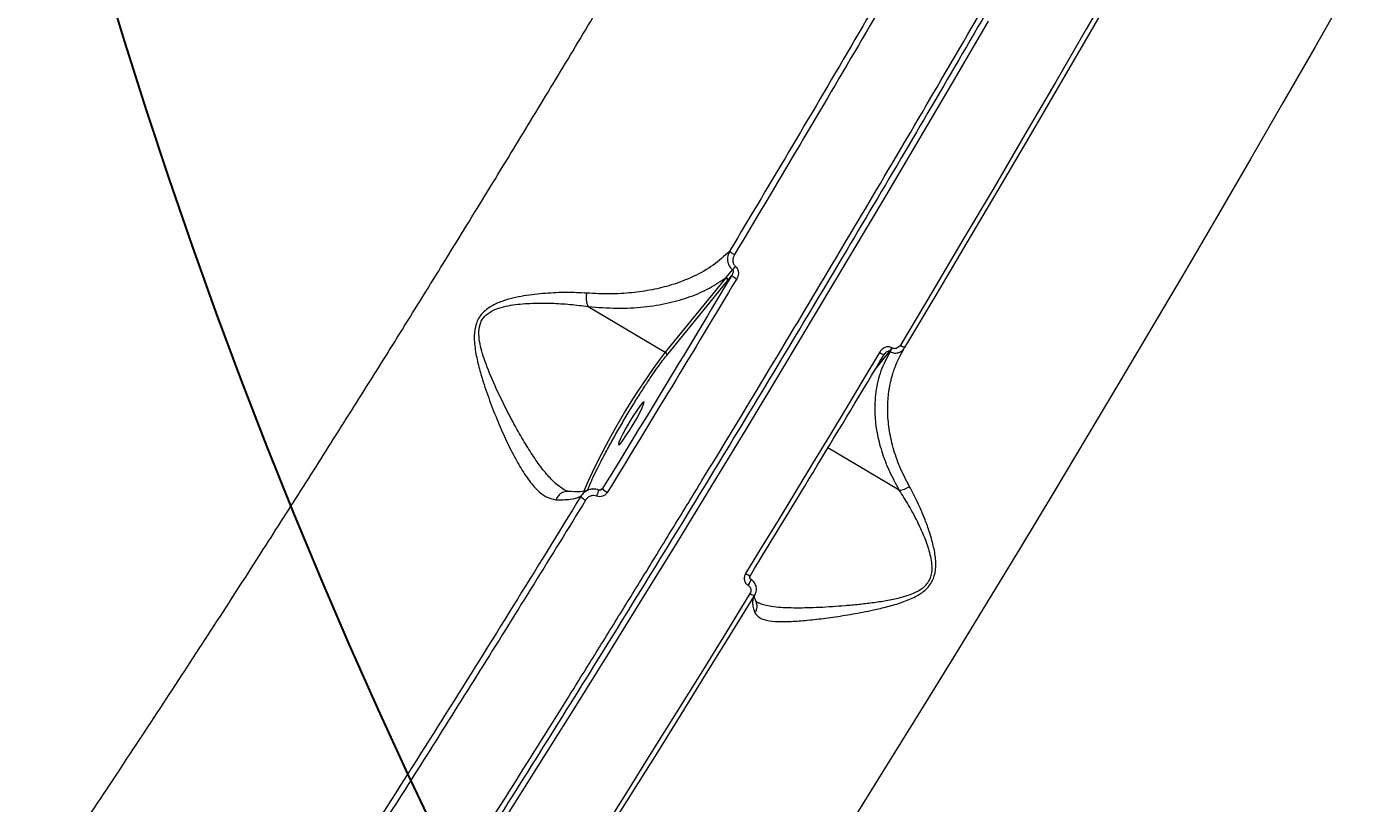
# Model space of a CAD drawing. Header units: millimetres. Extents: x -5609 to 5139, y -3980 to 3221.
# Drawn here: x 1571.5 to 1811.1, y -14.2 to 125.7 of the extents above; entities that cross this region are included whole.
import ezdxf

# ---------------------------------------------------------------- set-up
doc = ezdxf.new("R2010")
doc.units = ezdxf.units.MM
for name, color, linetype in [('DIKOM_ОБЪЕКТ', 7, 'Continuous'), ('DIKOM_РАЗМЕР_ЗОНА', 7, 'Continuous'), ('DIKOM_РАЗМЕР_ОБЪЕКТА', 7, 'Continuous')]:
    doc.layers.add(name, color=color, linetype=linetype)
doc.styles.add('style1', font='arial.ttf', dxfattribs={"width": 0.8})
doc.dimstyles.new('1-50', dxfattribs={"dimtxt": 300, "dimasz": 200, "dimexe": 100, "dimexo": 0, "dimgap": 100, "dimtad": 1, "dimtxsty": 'style1', "dimcen": 200, "dimclrd": 7, "dimclre": 7, "dimclrt": 7, "dimadec": 1, "dimazin": 2, "dimtfac": 1, "dimtmove": 0, "dimatfit": 2, "dimfxl": 0, "dimlwd": 25, "dimlwe": 18, "dimarcsym": 0})

# ---------------------------------------------------------------- blocks, each defined once
blk = doc.blocks.new('A$Cc336a1e3')
at = {"color": 7, "linetype": 'Continuous', "lineweight": 15}
for p, q in [((4517.67, 1353.45), (4518.84, 1354.82)), ((4517.67, 1353.45), (4506.7, 1339.98)), ((4506.93, 1339.34), (4517.9, 1352.82)), ((4517.9, 1352.82), (4518.68, 1353.79)), ((4492.8, 1348.2), (4506.7, 1339.98)), ((4546.08, 1339.53), (4546.41, 1339.86)), ((4547.22, 1340.06), (4547.13, 1340.12)), ((4547.65, 1340.72), (4547.56, 1340.77)), ((4549.66, 1340.56), (4549.89, 1340.83)), ((4522.16, 1299.05), (4522.13, 1299.04)), ((4522.19, 1299.03), (4522.16, 1299.05)), ((4521.66, 1297.98), (4521.64, 1297.99)), ((4522.77, 1296.06), (4522.68, 1295.88))]:
    blk.add_line(p, q, dxfattribs=at)
at = {"color": 8, "linetype": 'Continuous', "lineweight": 15}
for p, q in [((4544.51, 1336.83), (4547.13, 1340.12)), ((4548.87, 1315.15), (4536.02, 1322.75)), ((4488.48, 1315.2), (4487.02, 1316.26)), ((4495.42, 1315.43), (4495.04, 1315.15))]:
    blk.add_line(p, q, dxfattribs=at)
at = {"color": 7, "linetype": 'Continuous', "lineweight": 15, "flags": 128}
for points in [[(4477.68, 1255.69), (4483.88, 1265.52), (4490.11, 1275.45), (4496.36, 1285.48), (4502.62, 1295.59), (4508.89, 1305.78), (4515.17, 1316.05), (4521.44, 1326.37), (4527.72, 1336.74), (4533.98, 1347.16), (4540.22, 1357.62), (4546.44, 1368.09), (4552.64, 1378.59), (4558.8, 1389.09), (4564.93, 1399.6)], [(4629.42, 1404.84), (4623.74, 1394.87), (4618, 1384.87), (4612.2, 1374.85), (4606.37, 1364.82), (4600.49, 1354.77), (4594.58, 1344.74), (4588.64, 1334.71), (4582.68, 1324.71), (4576.7, 1314.74), (4570.7, 1304.82), (4564.7, 1294.94), (4558.7, 1285.12), (4552.71, 1275.38), (4546.72, 1265.71), (4540.75, 1256.13), (4534.8, 1246.64), (4528.88, 1237.26), (4522.99, 1227.99), (4517.14, 1218.85), (4511.33, 1209.83), (4505.57, 1200.96), (4499.86, 1192.23), (4494.21, 1183.66)], [(4593.49, 1417.08), (4588.06, 1407.62), (4582.58, 1398.14), (4577.07, 1388.65), (4571.52, 1379.16), (4565.95, 1369.66), (4560.34, 1360.18), (4554.72, 1350.7), (4549.08, 1341.25)], [(4549.89, 1340.83), (4555.52, 1350.26), (4561.13, 1359.71), (4566.72, 1369.18), (4572.28, 1378.66), (4577.82, 1388.13), (4583.32, 1397.6), (4588.78, 1407.06), (4594.2, 1416.49)], [(4545.32, 1339.94), (4542.31, 1334.92), (4539.3, 1329.91), (4536.28, 1324.91), (4533.26, 1319.93), (4530.24, 1314.95), (4527.22, 1309.99), (4524.2, 1305.04), (4521.18, 1300.11)], [(4502.91, 1330.98), (4502.82, 1331.05), (4502.54, 1330.8), (4502.11, 1330.26), (4501.56, 1329.47), (4500.92, 1328.5), (4500.26, 1327.41), (4499.63, 1326.31), (4499.08, 1325.29), (4498.64, 1324.41), (4498.37, 1323.76), (4498.28, 1323.38), (4498.37, 1323.32), (4498.64, 1323.56), (4499.08, 1324.1), (4499.63, 1324.89), (4500.26, 1325.87), (4500.92, 1326.95), (4501.56, 1328.05), (4502.11, 1329.08), (4502.54, 1329.96), (4502.82, 1330.61), (4502.91, 1330.98)], [(4522.19, 1299.03), (4522.19, 1299.03), (4522.19, 1299.02)], [(4521.98, 1296.53), (4517.54, 1289.32), (4513.11, 1282.14), (4508.68, 1275.01), (4504.26, 1267.92), (4499.85, 1260.88), (4495.46, 1253.89), (4491.08, 1246.95), (4486.71, 1240.07)], [(4487.66, 1239.87), (4492.01, 1246.74), (4496.39, 1253.66), (4500.77, 1260.64), (4505.17, 1267.66), (4509.58, 1274.74), (4513.99, 1281.85), (4518.42, 1289.01), (4522.84, 1296.21)]]:
    blk.add_lwpolyline(points, dxfattribs=at)
at = {"color": 7, "linetype": 'Continuous', "lineweight": 15}
for centre, radius, start, end in [((4522.42, 1363.42), 6.71, 231.9346, 241.1269), ((4514.49, 1359.24), 6.2, 314.5606, 321.9809), ((4517.44, 1353.01), 0.498, 337.1739, 62.5952), ((4522.01, 1357.74), 5.17, 229.8824, 241.9385), ((4547, 1342.25), 2.85, 234.1285, 252.4557), ((4541.87, 1344.09), 6.69, 323.0386, 329.7675), ((4551.27, 1344.49), 3.91, 235.8799, 249.2658), ((4493.34, 1315.37), 2.27, 216.6896, 244.4011), ((4497.14, 1316.63), 2.09, 215.1081, 245.5491), ((4522.84, 1297.54), 1.33, 229.3613, 270.0597)]:
    blk.add_arc(centre, radius, start, end, dxfattribs=at)
at = {"color": 8, "linetype": 'Continuous', "lineweight": 15}
for centre, radius, start, end in [((4606.58, 1264.65), 125.11, 142.9777, 156.2811), ((4519.12, 1299.9), 3.16, 322.898, 344.4408), ((4517.79, 1300.59), 4.67, 325.9905, 340.4204)]:
    blk.add_arc(centre, radius, start, end, dxfattribs=at)
at = {"color": 7, "linetype": 'Continuous', "lineweight": 15}
for points, knots in [([(4405.31, 1149.5), (4408.58, 1154.25), (4415.13, 1163.76), (4425.3, 1178.81), (4435.71, 1194.42), (4446.35, 1210.59), (4456.94, 1226.9), (4467.45, 1243.27), (4477.85, 1259.64), (4486.49, 1273.4), (4493.32, 1284.36), (4498.31, 1292.4), (4503.31, 1300.5), (4508.31, 1308.65), (4515.19, 1319.89), (4523.98, 1334.38), (4534.71, 1352.24), (4545.54, 1370.45), (4556.44, 1388.97), (4567.13, 1407.32), (4577.57, 1425.45), (4587.75, 1443.3), (4595.6, 1457.21), (4601.19, 1467.19), (4604.57, 1473.24), (4607.93, 1479.29), (4611.27, 1485.34), (4614.61, 1491.39), (4617.92, 1497.43), (4623.21, 1507.11), (4630.4, 1520.38), (4639.35, 1537.09), (4648.08, 1553.63), (4656.57, 1569.95), (4664.59, 1585.63), (4672.14, 1600.63), (4679.21, 1614.94), (4684.57, 1626), (4688.41, 1634.06), (4690.9, 1639.32), (4693.33, 1644.51), (4695.69, 1649.61), (4698, 1654.64), (4701.36, 1662.07), (4705.6, 1671.64), (4710.42, 1682.91), (4714.73, 1693.46), (4718.53, 1703.24), (4721.78, 1712.22), (4724.48, 1720.35), (4726.62, 1727.62), (4728.15, 1733.96), (4729.13, 1739.43), (4729.27, 1742.24), (4729.34, 1743.65)], [0, 0, 0, 0, 0.024819, 0.049681, 0.074585, 0.099531, 0.12452, 0.147882, 0.17128, 0.194715, 0.205777, 0.216847, 0.227925, 0.239011, 0.250105, 0.273561, 0.297359, 0.321499, 0.345981, 0.370806, 0.394284, 0.418061, 0.442135, 0.45031, 0.458518, 0.466761, 0.475037, 0.483347, 0.49169, 0.500068, 0.523695, 0.547624, 0.571855, 0.596389, 0.621225, 0.644678, 0.668395, 0.692375, 0.701869, 0.711403, 0.720978, 0.730593, 0.740249, 0.749946, 0.774408, 0.798991, 0.823695, 0.848519, 0.873464, 0.898529, 0.923716, 0.949023, 0.974451, 1, 1, 1, 1]), ([(4391.66, 1239.85), (4394.47, 1244), (4400.1, 1252.3), (4408.67, 1265.15), (4417.3, 1278.24), (4426, 1291.59), (4434.22, 1304.34), (4441.98, 1316.48), (4449.25, 1327.96), (4456.59, 1339.65), (4463.99, 1351.53), (4471.44, 1363.6), (4478.8, 1375.62), (4486.08, 1387.59), (4493.25, 1399.5), (4500.45, 1411.54), (4507.67, 1423.71), (4514.89, 1435.99), (4521.65, 1447.57), (4527.94, 1458.44), (4533.77, 1468.58), (4539.59, 1478.76), (4545.37, 1488.97), (4551.12, 1499.19), (4556.83, 1509.42), (4563.64, 1521.72), (4571.49, 1536.05), (4580.25, 1552.27), (4588.79, 1568.32), (4595.86, 1581.84), (4601.59, 1592.94), (4606.08, 1601.73), (4610.45, 1610.39), (4614.7, 1618.92), (4618.83, 1627.3), (4622.81, 1635.51), (4627.05, 1644.37), (4631.46, 1653.78), (4635.96, 1663.59), (4640.15, 1673), (4644.01, 1681.97), (4647.79, 1691.05), (4651.37, 1700.09), (4654.61, 1708.86), (4657.32, 1716.84), (4658.62, 1721.38), (4659.27, 1723.66)], [0, 0, 0, 0, 0.025201, 0.050426, 0.075478, 0.100439, 0.125533, 0.145965, 0.166556, 0.187307, 0.208217, 0.229287, 0.250516, 0.270801, 0.291287, 0.311974, 0.332861, 0.35395, 0.375239, 0.39266, 0.410236, 0.427968, 0.445856, 0.463899, 0.482097, 0.500451, 0.530196, 0.560356, 0.590931, 0.62192, 0.639817, 0.657849, 0.676017, 0.69432, 0.712759, 0.731334, 0.750044, 0.774713, 0.799566, 0.824602, 0.849822, 0.875227, 0.906171, 0.937281, 0.968557, 1, 1, 1, 1]), ([(4674.62, 1603.68), (4674.45, 1603.36), (4671.85, 1598.05), (4666.4, 1587.25), (4658.26, 1571.3), (4649.71, 1554.82), (4640.79, 1537.89), (4631.49, 1520.51), (4621.85, 1502.71), (4611.92, 1484.6), (4601.73, 1466.27), (4591.34, 1447.78), (4580.73, 1429.14), (4569.93, 1410.34), (4558.93, 1391.44), (4547.81, 1372.51), (4536.62, 1353.67), (4525.41, 1334.99), (4514.18, 1316.48), (4502.93, 1298.13), (4491.67, 1279.97), (4480.46, 1262.11), (4472.56, 1249.6), (4468.45, 1243.2), (4468.01, 1242.52)], [0, 0, 0, 0, 0.003272, 0.052951, 0.10233, 0.151647, 0.201004, 0.250505, 0.300254, 0.350015, 0.399542, 0.44894, 0.498313, 0.547764, 0.597534, 0.647283, 0.696861, 0.746244, 0.795536, 0.844919, 0.894534, 0.944285, 0.994004, 1, 1, 1, 1]), ([(4563.01, 1434.45), (4559.36, 1428.09), (4552.06, 1415.39), (4540.91, 1396.28), (4529.65, 1377.18), (4522.08, 1364.49), (4518.28, 1358.14)], [0, 0, 0, 0, 0.250348, 0.499998, 0.749648, 1, 1, 1, 1]), ([(4564.01, 1434.03), (4560.27, 1427.52), (4552.84, 1414.61), (4541.58, 1395.31), (4530.37, 1376.29), (4522.89, 1363.76), (4519.18, 1357.54)], [0, 0, 0, 0, 0.255516, 0.507355, 0.755517, 1, 1, 1, 1]), ([(4518.28, 1358.14), (4517.35, 1357.28), (4515.49, 1355.58), (4511.93, 1353.57), (4508.19, 1352.12), (4504.4, 1351.17), (4500.71, 1350.63), (4496.78, 1350.39), (4493.95, 1350.53), (4492.53, 1350.6)], [0, 0, 0, 0, 0.167467, 0.33359, 0.500216, 0.625843, 0.750381, 0.87483, 1, 1, 1, 1]), ([(4518.28, 1358.14), (4518.17, 1357.87), (4517.93, 1357.34), (4517.9, 1356.42), (4518.13, 1355.67), (4518.48, 1355.14), (4518.72, 1354.92), (4518.84, 1354.82)], [0, 0, 0, 0, 0.238615, 0.482662, 0.736304, 0.867694, 1, 1, 1, 1]), ([(4519.18, 1357.54), (4519.09, 1357.37), (4518.92, 1357.02), (4518.85, 1356.43), (4518.96, 1355.95), (4519.16, 1355.61), (4519.31, 1355.48), (4519.38, 1355.41)], [0, 0, 0, 0, 0.250843, 0.500702, 0.749898, 0.875209, 1, 1, 1, 1]), ([(4518.84, 1354.82), (4518.87, 1354.79), (4518.92, 1354.73), (4518.96, 1354.57), (4518.93, 1354.23), (4518.79, 1353.97), (4518.68, 1353.79)], [0, 0, 0, 0, 0.084969, 0.184055, 0.423796, 1, 1, 1, 1]), ([(4519.38, 1355.41), (4519.45, 1355.35), (4519.6, 1355.21), (4519.81, 1354.85), (4519.92, 1354.35), (4519.86, 1353.73), (4519.67, 1353.37), (4519.58, 1353.18)], [0, 0, 0, 0, 0.124712, 0.250022, 0.499337, 0.749196, 1, 1, 1, 1]), ([(4492.8, 1348.2), (4494.56, 1348.06), (4498.07, 1347.79), (4502.88, 1348.06), (4507.3, 1348.76), (4511.26, 1349.91), (4514.78, 1351.45), (4516.7, 1352.78), (4517.67, 1353.45)], [0, 0, 0, 0, 0.167242, 0.333638, 0.500614, 0.667634, 0.833629, 1, 1, 1, 1]), ([(4518.68, 1353.79), (4514.81, 1347.35), (4507.07, 1334.47), (4499.31, 1321.78), (4495.42, 1315.43)], [0, 0, 0, 0, 0.500001, 1, 1, 1, 1]), ([(4519.58, 1353.18), (4515.68, 1346.69), (4507.92, 1333.78), (4500.14, 1321.05), (4496.27, 1314.73)], [0, 0, 0, 0, 0.50304, 1, 1, 1, 1]), ([(4492.53, 1350.6), (4491.34, 1350.66), (4488.95, 1350.77), (4485.15, 1350.61), (4481.23, 1350.17), (4477.9, 1349.43), (4475.34, 1348.34), (4473.9, 1347.26), (4473.05, 1346.08), (4472.47, 1344.74), (4472.2, 1342.68), (4472.48, 1340.06), (4473.1, 1337.3), (4474.02, 1334.19), (4475.22, 1330.76), (4476.7, 1327.07), (4478.26, 1323.6), (4479.89, 1320.42), (4481.58, 1317.62), (4483.32, 1315.39), (4485.13, 1313.81), (4486.38, 1313.54), (4487.01, 1313.41)], [0, 0, 0, 0, 0.061699, 0.123518, 0.186159, 0.249501, 0.281353, 0.313906, 0.330422, 0.346823, 0.379323, 0.422238, 0.464439, 0.506254, 0.568921, 0.63106, 0.692874, 0.754715, 0.815967, 0.877414, 0.938614, 1, 1, 1, 1]), ([(4492.53, 1350.6), (4492.49, 1350.31), (4492.43, 1349.78), (4492.5, 1349.06), (4492.63, 1348.55), (4492.74, 1348.31), (4492.79, 1348.2)], [0, 0, 0, 0, 0.323657, 0.605664, 0.832032, 1, 1, 1, 1]), ([(4487.02, 1316.26), (4486.45, 1316.82), (4485.31, 1317.94), (4483.61, 1320.21), (4481.92, 1322.78), (4480.07, 1325.9), (4478.06, 1329.64), (4475.99, 1333.92), (4474.5, 1337.46), (4473.65, 1340.13), (4473.23, 1341.89), (4473.06, 1343.65), (4473.31, 1345.11), (4473.86, 1346.1), (4474.64, 1346.94), (4475.89, 1347.66), (4477.54, 1348.18), (4479.85, 1348.62), (4482.77, 1348.83), (4486.22, 1348.82), (4489.59, 1348.62), (4491.72, 1348.35), (4492.79, 1348.2)], [0, 0, 0, 0, 0.061366, 0.123431, 0.185893, 0.249123, 0.332806, 0.419399, 0.502601, 0.534107, 0.565491, 0.596233, 0.626014, 0.640709, 0.65554, 0.68564, 0.716234, 0.747517, 0.810796, 0.874025, 0.936969, 1, 1, 1, 1]), ([(4492.8, 1348.2), (4492.8, 1348.2), (4492.8, 1348.2), (4492.79, 1348.2), (4492.79, 1348.2), (4492.79, 1348.2)], [0, 0, 0, 0, 0.569193, 0.79362, 1, 1, 1, 1]), ([(4506.7, 1339.98), (4506.75, 1339.94), (4506.86, 1339.86), (4506.95, 1339.69), (4506.99, 1339.5), (4506.95, 1339.39), (4506.93, 1339.34)], [0, 0, 0, 0, 0.250114, 0.500022, 0.750042, 1, 1, 1, 1]), ([(4522.05, 1299.79), (4526.07, 1306.37), (4534.11, 1319.52), (4542.13, 1332.86), (4546.14, 1339.53)], [0, 0, 0, 0, 0.500002, 1, 1, 1, 1]), ([(4547.22, 1340.06), (4546.62, 1338.93), (4545.43, 1336.67), (4544.54, 1332.85), (4544.37, 1329.11), (4544.79, 1325.51), (4545.64, 1322.14), (4546.94, 1318.67), (4548.23, 1316.32), (4548.87, 1315.15)], [0, 0, 0, 0, 0.167013, 0.333325, 0.49889, 0.624129, 0.750149, 0.87541, 1, 1, 1, 1]), ([(4547.56, 1340.77), (4547.46, 1340.82), (4547.26, 1340.92), (4546.93, 1340.96), (4546.6, 1340.92), (4546.18, 1340.78), (4545.71, 1340.48), (4545.45, 1340.12), (4545.32, 1339.94)], [0, 0, 0, 0, 0.126126, 0.250554, 0.373401, 0.501545, 0.751027, 1, 1, 1, 1]), ([(4547.13, 1340.12), (4547.11, 1340.13), (4547.06, 1340.15), (4546.94, 1340.16), (4546.75, 1340.11), (4546.44, 1339.92), (4546.26, 1339.69), (4546.14, 1339.53)], [0, 0, 0, 0, 0.051619, 0.108526, 0.250636, 0.500433, 1, 1, 1, 1]), ([(4547.13, 1340.12), (4547.16, 1340.15), (4547.21, 1340.23), (4547.32, 1340.39), (4547.44, 1340.57), (4547.52, 1340.71), (4547.56, 1340.77)], [0, 0, 0, 0, 0.246486, 0.500107, 0.753567, 1, 1, 1, 1]), ([(4549.08, 1341.25), (4549, 1341.13), (4548.83, 1340.9), (4548.53, 1340.71), (4548.26, 1340.62), (4548.05, 1340.6), (4547.84, 1340.63), (4547.71, 1340.69), (4547.65, 1340.72)], [0, 0, 0, 0, 0.248822, 0.498269, 0.626407, 0.749186, 0.875441, 1, 1, 1, 1]), ([(4549.1, 1339.45), (4549.2, 1339.66), (4549.39, 1340.03), (4549.6, 1340.39), (4549.69, 1340.54)], [0, 0, 0, 0, 0.567852, 1, 1, 1, 1]), ([(4549.27, 1339.76), (4549.32, 1339.86), (4549.44, 1340.08), (4549.57, 1340.3), (4549.64, 1340.41)], [0, 0, 0, 0, 0.463176, 1, 1, 1, 1]), ([(4522.86, 1293.06), (4523.11, 1292.72), (4523.49, 1292.2), (4524.5, 1291.81), (4525.72, 1291.54), (4527.64, 1291.42), (4530.4, 1291.52), (4533.51, 1291.81), (4536.9, 1292.24), (4540.47, 1292.81), (4543.79, 1293.44), (4546.78, 1294.14), (4549.34, 1294.88), (4551.35, 1295.7), (4552.71, 1296.49), (4553.55, 1297.12), (4554.27, 1297.87), (4555.04, 1299.04), (4555.4, 1300.37), (4555.48, 1301.7), (4555.41, 1303.21), (4555.04, 1305.2), (4554.35, 1307.57), (4553.4, 1310.19), (4552.18, 1313.01), (4551.19, 1314.88), (4550.69, 1315.82)], [0, 0, 0, 0, 0.061803, 0.092229, 0.123407, 0.184763, 0.246305, 0.307988, 0.369559, 0.431774, 0.493978, 0.535813, 0.57976, 0.619907, 0.636894, 0.652323, 0.668668, 0.684956, 0.717388, 0.732714, 0.749579, 0.791336, 0.833518, 0.875493, 0.937703, 1, 1, 1, 1]), ([(4548.87, 1315.15), (4549.02, 1315.15), (4549.32, 1315.16), (4549.8, 1315.29), (4550.28, 1315.51), (4550.55, 1315.72), (4550.69, 1315.82)], [0, 0, 0, 0, 0.245817, 0.499973, 0.754209, 1, 1, 1, 1]), ([(4491.51, 1314.02), (4487.44, 1307.42), (4479.31, 1294.23), (4467.17, 1274.82), (4459.16, 1262.21), (4455.15, 1255.9)], [0, 0, 0, 0, 0.33351, 0.666488, 1, 1, 1, 1]), ([(4492.35, 1313.32), (4489.26, 1308.3), (4483.09, 1298.29), (4473.91, 1283.56), (4464.85, 1269.14), (4458.89, 1259.76), (4455.92, 1255.09)], [0, 0, 0, 0, 0.253116, 0.504154, 0.753115, 1, 1, 1, 1]), ([(4487.01, 1313.41), (4487.93, 1313.4), (4489.76, 1313.38), (4490.93, 1313.8), (4491.51, 1314.02)], [0, 0, 0, 0, 0.499558, 1, 1, 1, 1]), ([(4489.32, 1314.9), (4489.21, 1314.91), (4488.97, 1314.93), (4488.64, 1315.1), (4488.45, 1315.19)], [0, 0, 0, 0, 0.444986, 1, 1, 1, 1]), ([(4492.69, 1315.11), (4492.33, 1314.99), (4491.64, 1314.77), (4490.03, 1314.85), (4489.26, 1314.89)], [0, 0, 0, 0, 0.516464, 1, 1, 1, 1]), ([(4494.34, 1314.04), (4494.16, 1314.09), (4493.78, 1314.19), (4493.21, 1314.07), (4492.7, 1313.78), (4492.47, 1313.48), (4492.35, 1313.32)], [0, 0, 0, 0, 0.24966, 0.49938, 0.749593, 1, 1, 1, 1]), ([(4494.73, 1315.15), (4494.57, 1315.21), (4494.23, 1315.33), (4493.71, 1315.35), (4493.21, 1315.29), (4492.89, 1315.17), (4492.74, 1315.11)], [0, 0, 0, 0, 0.257677, 0.510819, 0.75679, 1, 1, 1, 1]), ([(4496.27, 1314.73), (4496.16, 1314.58), (4495.94, 1314.29), (4495.44, 1314.01), (4494.88, 1313.89), (4494.52, 1313.99), (4494.34, 1314.04)], [0, 0, 0, 0, 0.250447, 0.500526, 0.750325, 1, 1, 1, 1]), ([(4495.25, 1315.25), (4495.21, 1315.22), (4495.13, 1315.17), (4494.98, 1315.13), (4494.85, 1315.12), (4494.77, 1315.14), (4494.73, 1315.15)], [0, 0, 0, 0, 0.278409, 0.535114, 0.771446, 1, 1, 1, 1]), ([(4548.87, 1315.15), (4548.87, 1315.15), (4548.87, 1315.15), (4548.87, 1315.15), (4548.87, 1315.15)], [0, 0, 0, 0, 0.456905, 1, 1, 1, 1]), ([(4521.18, 1300.11), (4521.09, 1299.92), (4520.92, 1299.56), (4520.93, 1299.04), (4521.04, 1298.66), (4521.19, 1298.4), (4521.38, 1298.16), (4521.55, 1298.05), (4521.64, 1297.99)], [0, 0, 0, 0, 0.249984, 0.499189, 0.625276, 0.749512, 0.875142, 1, 1, 1, 1]), ([(4521.18, 1300.11), (4521.29, 1300.04), (4521.45, 1299.95), (4521.65, 1299.86), (4521.79, 1299.8), (4521.91, 1299.77), (4522.02, 1299.75), (4522.04, 1299.77), (4522.05, 1299.79)], [0, 0, 0, 0, 0.239456, 0.368392, 0.49993, 0.631598, 0.760541, 1, 1, 1, 1]), ([(4522.16, 1299.04), (4522.14, 1299.05), (4522.09, 1299.09), (4522.01, 1299.17), (4521.94, 1299.31), (4521.9, 1299.52), (4521.95, 1299.68), (4521.97, 1299.76)], [0, 0, 0, 0, 0.091303, 0.190894, 0.422284, 0.695954, 1, 1, 1, 1]), ([(4522.82, 1296.19), (4522.93, 1296.42), (4523.17, 1296.89), (4523.16, 1297.57), (4523.01, 1298.09), (4522.82, 1298.46), (4522.54, 1298.78), (4522.31, 1298.94), (4522.19, 1299.02)], [0, 0, 0, 0, 0.239679, 0.483487, 0.609265, 0.737158, 0.867864, 1, 1, 1, 1]), ([(4521.66, 1297.98), (4521.72, 1297.94), (4521.84, 1297.86), (4521.97, 1297.7), (4522.07, 1297.52), (4522.15, 1297.25), (4522.15, 1296.9), (4522.03, 1296.65), (4521.98, 1296.53)], [0, 0, 0, 0, 0.124592, 0.250198, 0.374454, 0.500452, 0.749807, 1, 1, 1, 1]), ([(4523.1, 1295), (4523, 1295.24), (4522.81, 1295.69), (4522.77, 1295.88), (4522.72, 1295.89), (4522.71, 1295.89)], [0, 0, 0, 0, 0.463599, 0.870416, 1, 1, 1, 1]), ([(4523.84, 1294.71), (4523.63, 1294.76), (4523.23, 1294.86), (4523.14, 1294.98), (4523.1, 1295.03)], [0, 0, 0, 0, 0.5375, 1, 1, 1, 1]), ([(4523.16, 1295.05), (4523.22, 1295), (4523.4, 1294.87), (4523.66, 1294.78), (4523.83, 1294.73)], [0, 0, 0, 0, 0.350834, 1, 1, 1, 1])]:
    blk.add_open_spline(points, degree=3, knots=knots, dxfattribs=at)
at = {"color": 8, "linetype": 'Continuous', "lineweight": 15}
for points, knots in [([(4550.69, 1315.82), (4550.09, 1316.99), (4548.88, 1319.33), (4547.71, 1322.8), (4546.99, 1326.18), (4546.79, 1328.65), (4546.79, 1330.3), (4546.83, 1331.2), (4546.9, 1332.1), (4547.01, 1332.96), (4547.15, 1333.81), (4547.33, 1334.66), (4547.48, 1335.26), (4547.59, 1335.65), (4547.72, 1336.11), (4547.9, 1336.67), (4548.11, 1337.25), (4548.25, 1337.62), (4548.38, 1337.94), (4548.61, 1338.47), (4548.89, 1339.08), (4549.17, 1339.57), (4549.27, 1339.76)], [0, 0, 0, 0, 0.130969, 0.262942, 0.395884, 0.528081, 0.564026, 0.602272, 0.64283, 0.678982, 0.714958, 0.755615, 0.793078, 0.796959, 0.809976, 0.857039, 0.876202, 0.893668, 0.909436, 0.923509, 0.97169, 1, 1, 1, 1]), ([(4547.22, 1340.06), (4547.34, 1340), (4547.6, 1339.88), (4548.01, 1339.81), (4548.41, 1339.82), (4548.91, 1339.94), (4549.37, 1340.17), (4549.59, 1340.46), (4549.66, 1340.56)], [0, 0, 0, 0, 0.153395, 0.303559, 0.451265, 0.594818, 0.868449, 1, 1, 1, 1]), ([(4492.77, 1315.22), (4492.84, 1315.4), (4493.03, 1315.92), (4493.54, 1317.08), (4494.31, 1318.69), (4495.29, 1320.62), (4496.45, 1322.8), (4497.75, 1325.14), (4499.14, 1327.55), (4500.55, 1329.91), (4501.93, 1332.13), (4503.22, 1334.13), (4504.37, 1335.86), (4505.38, 1337.29), (4506.23, 1338.46), (4506.7, 1339.06), (4506.93, 1339.34)], [0, 0, 0, 0, 0.038498, 0.109334, 0.184181, 0.262374, 0.34299, 0.424911, 0.506914, 0.58776, 0.666314, 0.741627, 0.812997, 0.879966, 0.942315, 1, 1, 1, 1]), ([(4489.29, 1314.88), (4489.15, 1314.89), (4488.86, 1314.91), (4488.42, 1314.81), (4487.98, 1314.6), (4487.52, 1314.25), (4487.22, 1313.84), (4487.07, 1313.54), (4487.03, 1313.45), (4487.01, 1313.42), (4487.01, 1313.41)], [0, 0, 0, 0, 0.143441, 0.317557, 0.472876, 0.658589, 0.902742, 0.968188, 0.988162, 1, 1, 1, 1]), ([(4493.81, 1315.33), (4493.8, 1315.33), (4493.5, 1315.4), (4492.87, 1315.2), (4492.05, 1314.77), (4491.69, 1314.27), (4491.51, 1314.02)], [0, 0, 0, 0, 0.007066, 0.341944, 0.67191, 1, 1, 1, 1]), ([(4494.34, 1314.04), (4494.37, 1314.1), (4494.43, 1314.24), (4494.51, 1314.46), (4494.6, 1314.68), (4494.66, 1314.88), (4494.71, 1315.03), (4494.73, 1315.13), (4494.74, 1315.17), (4494.73, 1315.16), (4494.72, 1315.16)], [0, 0, 0, 0, 0.119686, 0.250568, 0.390162, 0.534522, 0.678915, 0.818481, 0.949453, 1, 1, 1, 1]), ([(4495.42, 1315.43), (4495.38, 1315.37), (4495.3, 1315.27), (4495.16, 1315.2), (4495.1, 1315.17)], [0, 0, 0, 0, 0.513766, 1, 1, 1, 1]), ([(4523.83, 1294.73), (4523.94, 1294.68), (4524.33, 1294.52), (4525.26, 1294.31), (4526.65, 1294.11), (4528.41, 1293.99), (4530.32, 1293.95), (4532.37, 1293.98), (4534.54, 1294.05), (4536.79, 1294.18), (4539.15, 1294.36), (4541.55, 1294.58), (4544.03, 1294.87), (4546.52, 1295.24), (4549.02, 1295.74), (4550.98, 1296.34), (4552.35, 1297), (4553.18, 1297.54), (4553.9, 1298.23), (4554.42, 1299.07), (4554.76, 1300.14), (4554.83, 1301.41), (4554.64, 1302.81), (4554.3, 1304.2), (4553.85, 1305.56), (4553.33, 1306.89), (4552.76, 1308.19), (4552.11, 1309.56), (4551.37, 1310.98), (4550.56, 1312.43), (4549.73, 1313.83), (4549.16, 1314.71), (4548.87, 1315.15)], [0, 0, 0, 0, 0.01397, 0.048533, 0.093148, 0.138289, 0.184321, 0.228644, 0.273383, 0.319687, 0.363693, 0.410267, 0.455371, 0.501144, 0.546352, 0.591182, 0.608344, 0.625515, 0.642697, 0.659851, 0.677038, 0.701837, 0.728261, 0.754806, 0.781815, 0.80902, 0.83632, 0.864142, 0.897985, 0.931877, 0.965892, 1, 1, 1, 1]), ([(4522.05, 1299.79), (4522.01, 1299.74), (4521.95, 1299.63), (4521.94, 1299.5), (4521.93, 1299.44)], [0, 0, 0, 0, 0.52057, 1, 1, 1, 1]), ([(4522.54, 1295.59), (4522.49, 1295.36), (4522.4, 1294.88), (4522.51, 1294.04), (4522.74, 1293.39), (4522.86, 1293.06)], [0, 0, 0, 0, 0.332796, 0.666358, 1, 1, 1, 1]), ([(4522.86, 1293.06), (4522.87, 1293.07), (4522.91, 1293.13), (4523.07, 1293.37), (4523.23, 1293.76), (4523.28, 1294.24), (4523.23, 1294.64), (4523.17, 1294.9), (4523.09, 1295.02), (4523.09, 1295.02)], [0, 0, 0, 0, 0.012566, 0.110302, 0.397202, 0.613114, 0.794117, 0.997359, 1, 1, 1, 1])]:
    blk.add_open_spline(points, degree=3, knots=knots, dxfattribs=at)
blk = doc.blocks.new('*D2')
at = {"layer": 'Defpoints', "color": 0, "transparency": 16777216}
for p in [(-5158.5, 3221.44), (639.33, 3221.44), (2080.28, -2772.9)]:
    blk.add_point(p, dxfattribs=at)
at = {"layer": 'DIKOM_РАЗМЕР_ЗОНА', "color": 7, "lineweight": 18, "transparency": 16777216}
for p, q in [((639.33, 3221.44), (-5258.5, 3221.44)), ((2080.28, -2772.9), (-5258.5, -2772.9))]:
    blk.add_line(p, q, dxfattribs=at)
at = {"layer": 'DIKOM_РАЗМЕР_ЗОНА', "color": 7, "lineweight": 25, "transparency": 16777216}
blk.add_line((-5158.5, -2572.9), (-5158.5, 3021.44), dxfattribs=at)
at = {"layer": 'DIKOM_РАЗМЕР_ЗОНА', "color": 7, "transparency": 16777216}
for points in [[(-5191.83, 3021.44), (-5125.17, 3021.44), (-5158.5, 3221.44)], [(-5191.83, -2572.9), (-5125.17, -2572.9), (-5158.5, -2772.9)]]:
    blk.add_solid(points, dxfattribs=at)
at = {"layer": 'DIKOM_РАЗМЕР_ЗОНА', "color": 7, "transparency": 16777216, "insert": (-5411.67, 224.27), "char_height": 300, "attachment_point": 5, "rotation": 90, "style": 'style1'}
blk.add_mtext('6000', dxfattribs=at)
blk = doc.blocks.new('*D3')
at = {"layer": 'Defpoints', "color": 0, "transparency": 16777216}
for p in [(3639.92, 380.08), (-2820.17, -123), (3639.92, -3311)]:
    blk.add_point(p, dxfattribs=at)
at = {"layer": 'DIKOM_РАЗМЕР_ОБЪЕКТА', "color": 7, "lineweight": 18, "transparency": 16777216}
for p, q in [((3639.92, 380.08), (3639.92, -3411)), ((-2820.17, -123), (-2820.17, -3411))]:
    blk.add_line(p, q, dxfattribs=at)
at = {"layer": 'DIKOM_РАЗМЕР_ОБЪЕКТА', "color": 7, "lineweight": 25, "transparency": 16777216}
blk.add_line((-2620.17, -3311), (3439.92, -3311), dxfattribs=at)
at = {"layer": 'DIKOM_РАЗМЕР_ОБЪЕКТА', "color": 7, "transparency": 16777216}
for points in [[(-2620.17, -3277.67), (-2620.17, -3344.33), (-2820.17, -3311)], [(3439.92, -3277.67), (3439.92, -3344.33), (3639.92, -3311)]]:
    blk.add_solid(points, dxfattribs=at)
at = {"layer": 'DIKOM_РАЗМЕР_ОБЪЕКТА', "color": 7, "transparency": 16777216, "insert": (300, -3057.83), "char_height": 300, "attachment_point": 5, "style": 'style1'}
blk.add_mtext('6450', dxfattribs=at)

msp = doc.modelspace()

# ---------------------------------------------------------------- linework, layer by layer
at = {"layer": 'DIKOM_РАЗМЕР_ОБЪЕКТА'}
msp.add_circle((2594.5, 436), 1052.678, dxfattribs=at)

# ---------------------------------------------------------------- block references
at = {"layer": 'DIKOM_ОБЪЕКТ'}
msp.add_blockref('A$Cc336a1e3', (-2820.166, -1272.903), dxfattribs=at)

# ---------------------------------------------------------------- dimensions: what is measured, and where the dimension line sits
at = {"layer": 'DIKOM_РАЗМЕР_ЗОНА'}
dim = msp.add_linear_dim(base=(-5158.5, 3221.444), p1=(2080.276, -2772.903), p2=(639.334, 3221.444), angle=90, text='6000', dimstyle='1-50', dxfattribs=at)
dim.commit()
dim.dimension.update_dxf_attribs({"geometry": '*D2', "text_midpoint": (-5158.5, 224.27), "dimtype": 160})
at = {"layer": 'DIKOM_РАЗМЕР_ОБЪЕКТА'}
dim = msp.add_linear_dim(base=(3639.915, -3311), p1=(-2820.166, -123), p2=(3639.915, 380.085), text='6450', dimstyle='1-50', dxfattribs=at)
dim.commit()
dim.dimension.update_dxf_attribs({"geometry": '*D3', "text_midpoint": (300, -3311), "dimtype": 160})

doc.saveas('drawing.dxf')
